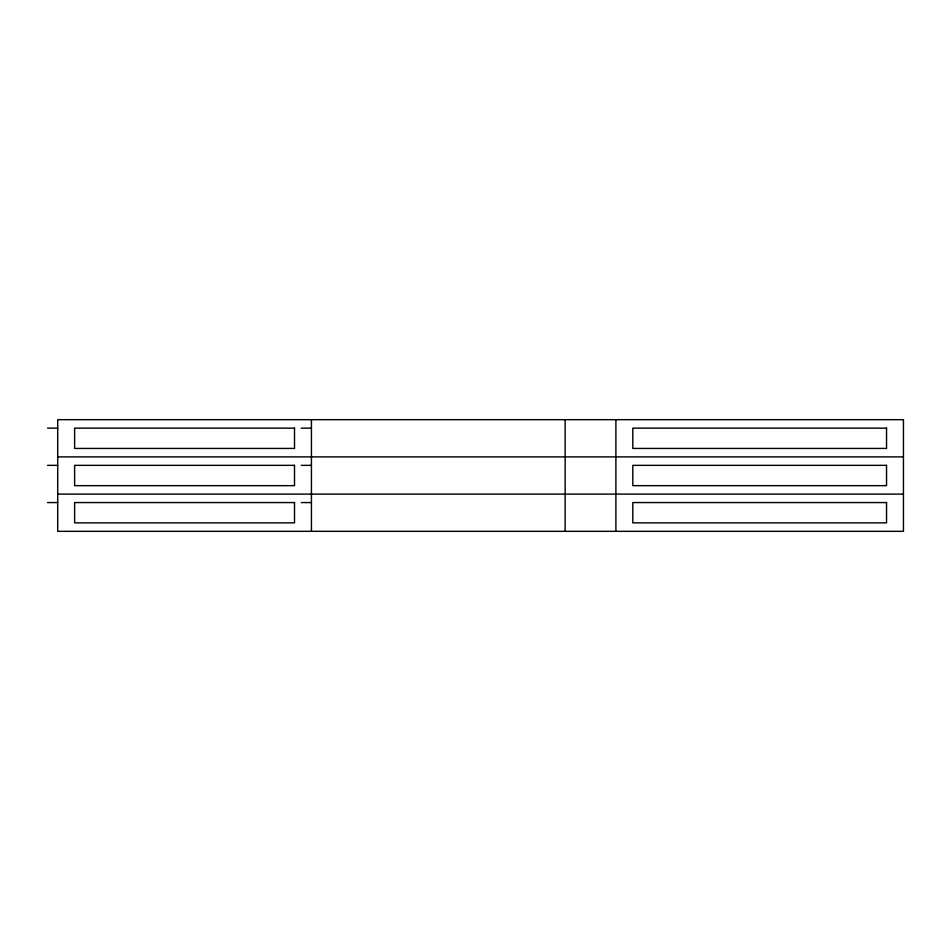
<?xml version="1.0" encoding="UTF-8"?>
<svg xmlns="http://www.w3.org/2000/svg" width="951" height="951" viewBox="0 0 951 951"><rect width="100%" height="100%" fill="white"/><g stroke="black" fill="none" stroke-linecap="round" stroke-linejoin="round"><path stroke-width="1.43" d="M47.55 428.14L57.702 428.14M301.277 428.14L311.429 428.14M57.702 456.896L903.45 456.896M47.55 465.348L57.702 465.348M301.277 465.348L311.429 465.348M57.702 494.104L903.45 494.104M47.55 502.568L57.702 502.568M301.277 502.568L311.429 502.568M615.891 419.676L615.891 531.324M565.156 419.676L565.156 531.324M311.429 419.676L311.429 531.324M903.45 419.676L57.702 419.676L57.702 531.324L903.45 531.324L903.45 419.676M294.513 428.14L74.618 428.14L74.618 448.432L294.513 448.432L294.513 428.14M886.534 428.14L632.807 428.14L632.807 448.432L886.534 448.432L886.534 428.14M294.513 465.348L74.618 465.348L74.618 485.652L294.513 485.652L294.513 465.348M886.534 465.348L632.807 465.348L632.807 485.652L886.534 485.652L886.534 465.348M294.513 502.568L74.618 502.568L74.618 522.86L294.513 522.86L294.513 502.568M886.534 502.568L632.807 502.568L632.807 522.86L886.534 522.86L886.534 502.568"/></g></svg>
